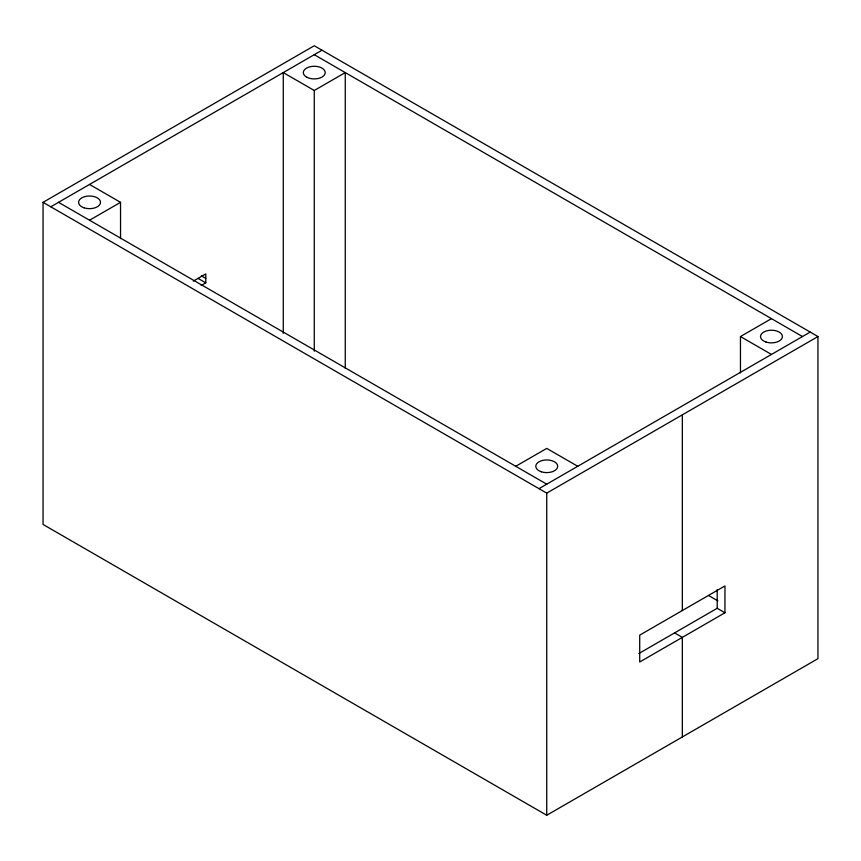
<?xml version="1.0" encoding="UTF-8"?>
<svg xmlns="http://www.w3.org/2000/svg" width="861" height="861" viewBox="0 0 861 861"><rect width="100%" height="100%" fill="white"/><g stroke="black" fill="none" stroke-linecap="round" stroke-linejoin="round"><path stroke-width="1.29" d="M43.05 202.335L314.265 45.751L817.95 336.543L817.95 658.665L546.735 815.249L43.05 524.457L43.05 202.335L546.735 493.127L817.95 336.543M50.799 206.801L322.014 50.218M89.544 220.222L120.54 202.335L120.54 238.626M283.269 333.347L283.269 72.593L314.265 90.48L345.261 72.593L345.261 368.293M193.241 281.149L205.779 273.916L205.779 282.86L201.216 285.497M515.739 466.285L546.735 448.398L577.731 466.285M740.46 372.835L740.46 336.543L771.456 318.656M538.986 488.661L810.201 332.077M638.873 653.521L717.202 608.297L724.951 612.774L724.951 585.932L639.712 635.138L639.712 661.991L724.951 612.774M314.265 54.695L802.452 336.543M740.46 336.543L771.456 354.441M89.544 184.437L120.54 202.335M201.356 275.832L205.779 278.394M198.03 278.394L205.779 282.86M58.548 202.335L546.735 484.183M708.571 595.521L717.891 600.903M674.593 632.9L682.342 637.377L682.342 736.962M717.202 589.505L717.202 608.297M682.342 414.841L682.342 610.524M546.735 493.127L546.735 815.249M314.265 90.48L314.265 351.234M541.257 471.763A10.956 6.328 0 0 0 557.691 466.285A10.956 6.328 0 0 0 541.257 460.807A10.956 6.328 0 0 0 541.257 471.763M84.066 207.813A10.956 6.328 0 0 0 100.5 202.335A10.956 6.328 0 0 0 84.066 196.857A10.956 6.328 0 0 0 84.066 207.813M765.978 342.021A10.956 6.328 0 0 0 782.412 336.543A10.956 6.328 0 0 0 765.978 331.065A10.956 6.328 0 0 0 765.978 342.021M307.033 77.339A10.956 6.328 0 0 0 325.006 73.831A10.956 6.328 0 0 0 310.756 66.598A10.956 6.328 0 0 0 307.033 77.339"/></g></svg>
